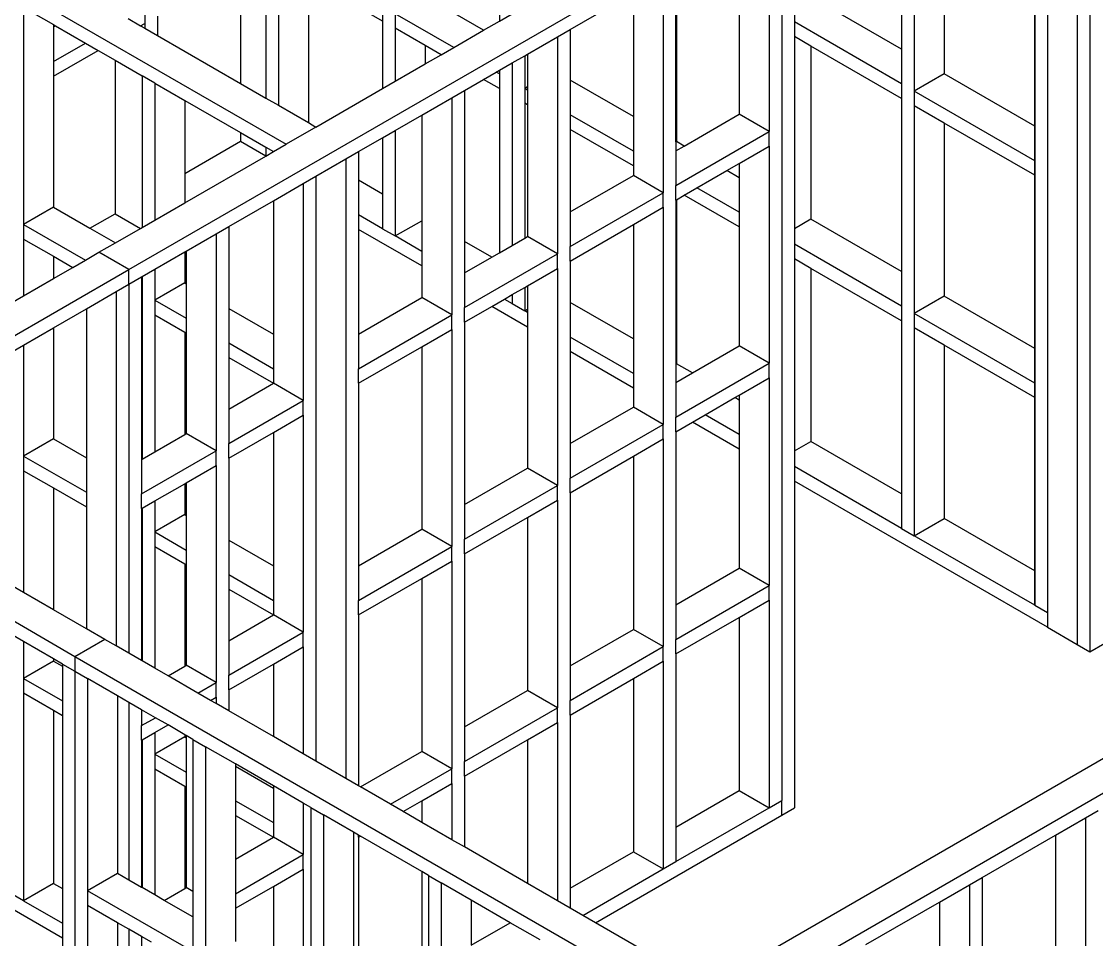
# Model space of a CAD drawing. Header units: millimetres. Extents: x 19458 to 19801, y 4351 to 4752.
# Drawn here: x 19621.398 to 19623.682, y 4522.548 to 4524.498 of the extents above; entities that cross this region are included whole.
import ezdxf

# ---------------------------------------------------------------- set-up
doc = ezdxf.new("R2010")
doc.units = ezdxf.units.MM

# ---------------------------------------------------------------- blocks, each defined once
blk = doc.blocks.new('ISO GENERAL')
at = {"color": 250}
for p, q in [((-0.0978, 2.4913), (-0.0978, 0.5628)), ((-0.0709, 2.4758), (-0.0709, 0.5473)), ((-0.1614, 2.4546), (-0.1614, 0.6305)), ((-0.4713, 2.2252), (-0.4713, 1.8273)), ((-0.4444, 2.2097), (-0.4444, 1.7383)), ((-0.3808, 2.173), (-0.3808, 1.775)), ((-2.1127, 1.3591), (-0.7257, 2.1598)), ((-0.7257, 2.1288), (-0.7257, 0.2313)), ((-2.6423, 2.1237), (-1.779, 1.6252)), ((-0.7526, 2.1133), (-0.7526, 1.6522)), ((-0.1883, 2.0619), (-0.1883, 1.6639)), ((-1.822, 2.0304), (-1.822, 1.7236)), ((-1.7951, 2.0149), (-1.7951, 1.7081)), ((-1.8757, 1.9994), (-1.8757, 1.7546)), ((-0.9505, 1.999), (-0.9505, 1.6305)), ((-0.9494, 1.9988), (-0.9494, 1.6312)), ((-1.7315, 1.9782), (-1.7315, 1.6713)), ((-0.9774, 1.9835), (-0.9774, 1.5224)), ((-1.1753, 1.8693), (-1.041, 1.9468)), ((-1.041, 1.9468), (-1.041, 1.684)), ((-1.3591, 1.8677), (-1.4833, 1.9394)), ((-0.8162, 1.9219), (-0.8162, 1.689)), ((-0.4713, 1.8273), (-0.6638, 1.9384)), ((-2.3366, 1.9161), (-2.3366, 1.4551)), ((-2.3366, 1.9161), (-2.2729, 1.8794)), ((-2.0787, 1.9133), (-2.0787, 1.8822)), ((-2.0518, 1.8977), (-2.0518, 1.8562)), ((-1.5469, 1.9026), (-1.5469, 1.8716)), ((-1.4227, 1.8309), (-1.5469, 1.9026)), ((-0.6988, 1.9182), (-0.6988, 1.8852)), ((-2.2729, 1.8794), (-2.2729, 1.8746)), ((-2.2729, 1.8794), (-2.2688, 1.877)), ((-2.2729, 1.8746), (-2.2688, 1.877)), ((-2.2729, 1.8746), (-2.2729, 1.8011)), ((-2.2688, 1.877), (-2.2051, 1.8403)), ((-2.1146, 1.8925), (-2.0878, 1.877)), ((-2.0878, 1.877), (-2.0787, 1.8822)), ((-2.0878, 1.877), (-2.0787, 1.8718)), ((-2.0787, 1.8822), (-2.0787, 1.8718)), ((-1.5738, 1.8871), (-1.5738, 1.7437)), ((-1.3591, 1.8677), (-1.3256, 1.887)), ((-0.4713, 1.7538), (-0.6988, 1.8852)), ((-0.6988, 1.8852), (-0.6988, 1.8541)), ((-2.0787, 1.8718), (-2.0518, 1.8562)), ((-2.0518, 1.8562), (-1.8757, 1.7546)), ((-1.4833, 1.8349), (-1.5469, 1.8716)), ((-1.5469, 1.8716), (-1.5469, 1.7592)), ((-1.4227, 1.8309), (-1.3591, 1.8677)), ((-1.2658, 1.817), (-1.2021, 1.8537)), ((-1.2021, 1.8537), (-1.1753, 1.8693)), ((-1.2021, 1.8537), (-1.2021, 1.3927)), ((-1.1753, 1.8693), (-1.1753, 1.7615)), ((-0.6638, 1.8339), (-0.6988, 1.8541)), ((-0.6988, 1.8541), (-0.6988, 1.446)), ((-2.2729, 1.8011), (-2.2051, 1.8403)), ((-2.2051, 1.8403), (-2.1783, 1.8247)), ((-1.4833, 1.8349), (-1.4833, 1.7959)), ((-1.4496, 1.8154), (-1.4833, 1.8349)), ((-1.4496, 1.8154), (-1.4227, 1.8309)), ((-0.6638, 1.8339), (-0.6638, 1.4662)), ((-0.4713, 1.7228), (-0.6638, 1.8339)), ((-0.4713, 1.8273), (-0.4713, 1.7538)), ((-2.2729, 1.7701), (-2.1783, 1.8247)), ((-2.1783, 1.8247), (-2.1423, 1.804)), ((-1.4833, 1.7959), (-1.4496, 1.8154)), ((-1.2987, 1.798), (-1.2719, 1.8135)), ((-1.2719, 1.8135), (-1.2658, 1.817)), ((-1.2719, 1.8135), (-1.2719, 1.7438)), ((-1.2658, 1.817), (-1.2658, 1.7474)), ((-2.2729, 1.8011), (-2.2729, 1.7701)), ((-2.1423, 1.804), (-2.1423, 1.4778)), ((-2.1423, 1.804), (-2.0846, 1.7707)), ((-1.5469, 1.7592), (-1.4833, 1.7959)), ((-1.3322, 1.7787), (-1.3256, 1.7825)), ((-1.3256, 1.7825), (-1.2987, 1.798)), ((-1.3256, 1.7825), (-1.3256, 1.7749)), ((-1.2987, 1.798), (-1.2987, 1.4104)), ((-2.2729, 1.7701), (-2.2729, 1.4918)), ((-2.0578, 1.7552), (-2.0846, 1.7707)), ((-2.0846, 1.7707), (-2.0846, 1.4487)), ((-1.5738, 1.7437), (-1.5469, 1.7592)), ((-1.4, 1.7395), (-1.3591, 1.7631)), ((-1.3591, 1.7631), (-1.3322, 1.7787)), ((-1.3256, 1.7438), (-1.3591, 1.7631)), ((-1.3256, 1.7749), (-1.3322, 1.7787)), ((-1.3256, 1.7749), (-1.3256, 1.7438)), ((-1.041, 1.684), (-1.1753, 1.7615)), ((-1.1753, 1.7615), (-1.1753, 1.688)), ((-0.3808, 1.775), (-0.4444, 1.7383)), ((-0.1883, 1.6639), (-0.3808, 1.775)), ((-2.0578, 1.7552), (-2.0578, 1.4643)), ((-2.0578, 1.7552), (-1.9941, 1.7184)), ((-1.8757, 1.7546), (-1.822, 1.7236)), ((-1.7153, 1.662), (-1.5738, 1.7437)), ((-1.4269, 1.724), (-1.4, 1.7395)), ((-1.4, 1.7395), (-1.4, 1.4191)), ((-1.3256, 1.7438), (-1.3256, 1.3949)), ((-1.2658, 1.7474), (-1.2719, 1.7438)), ((-1.2719, 1.7438), (-1.2719, 1.7128)), ((-1.2658, 1.7403), (-1.2719, 1.7438)), ((-1.2658, 1.7474), (-1.2658, 1.7403)), ((-1.2658, 1.7403), (-1.2658, 1.7093)), ((-0.4713, 1.7538), (-0.4713, 1.7228)), ((-0.1883, 1.5904), (-0.4444, 1.7383)), ((-0.4444, 1.7383), (-0.4444, 1.7073)), ((-1.9941, 1.7184), (-1.9941, 1.5634)), ((-1.9941, 1.7184), (-1.8757, 1.6501)), ((-1.822, 1.7236), (-1.7951, 1.7081)), ((-1.4905, 1.6872), (-1.4269, 1.724)), ((-1.4269, 1.724), (-1.4269, 1.2629)), ((-0.4713, 1.7228), (-0.4713, 1.3551)), ((-1.7951, 1.7081), (-1.7315, 1.6713)), ((-1.2658, 1.7093), (-1.2719, 1.7128)), ((-1.2719, 1.7128), (-1.2719, 1.4259)), ((-1.2658, 1.7093), (-1.2658, 1.4294)), ((-0.3808, 1.6705), (-0.4444, 1.7073)), ((-0.4444, 1.7073), (-0.4444, 1.2661)), ((-1.7315, 1.6713), (-1.7153, 1.662)), ((-1.5469, 1.6547), (-1.4905, 1.6872)), ((-1.4905, 1.6872), (-1.4905, 1.463)), ((-1.041, 1.6105), (-1.1753, 1.688)), ((-1.1753, 1.688), (-1.1753, 1.657)), ((-1.041, 1.684), (-1.041, 1.6105)), ((-0.9329, 1.6216), (-0.8162, 1.689)), ((-0.7526, 1.6522), (-0.8162, 1.689)), ((-0.3808, 1.6705), (-0.3808, 1.3028)), ((-0.1883, 1.5594), (-0.3808, 1.6705)), ((-1.8757, 1.6501), (-1.8757, 1.6317)), ((-1.8757, 1.6501), (-1.822, 1.6191)), ((-1.7153, 1.662), (-1.779, 1.6252)), ((-1.5738, 1.6392), (-1.5469, 1.6547)), ((-1.5469, 1.6547), (-1.5469, 1.4305)), ((-1.041, 1.5795), (-1.1753, 1.657)), ((-1.1753, 1.657), (-1.1753, 1.4817)), ((-0.9505, 1.538), (-0.7526, 1.6522)), ((-0.7526, 1.6212), (-0.7526, 1.6522)), ((-0.1883, 1.6639), (-0.1883, 1.5904)), ((-1.9941, 1.5634), (-1.8757, 1.6317)), ((-1.8757, 1.6317), (-1.822, 1.6007)), ((-1.8058, 1.6097), (-1.779, 1.6252)), ((-1.6248, 1.6097), (-1.5738, 1.6392)), ((-1.5738, 1.6392), (-1.5738, 1.5195)), ((-0.9494, 1.6312), (-0.9505, 1.6305)), ((-0.9505, 1.6305), (-0.9505, 1.6114)), ((-0.9505, 1.6114), (-0.9329, 1.6216)), ((-0.9329, 1.6216), (-0.9494, 1.6312)), ((-1.9941, 1.501), (-1.822, 1.6004)), ((-1.822, 1.6191), (-1.822, 1.6007)), ((-1.822, 1.6191), (-1.8058, 1.6097)), ((-1.822, 1.6004), (-1.8058, 1.6097)), ((-1.822, 1.6007), (-1.822, 1.6004)), ((-1.6517, 1.5942), (-1.6248, 1.6097)), ((-1.6248, 1.6097), (-1.6248, 1.5489)), ((-1.041, 1.6105), (-1.041, 1.5795)), ((-0.9505, 1.6114), (-0.9505, 1.538)), ((-0.8162, 1.5845), (-0.7526, 1.6212)), ((-0.7526, 1.6212), (-0.7526, 1.1601)), ((-1.7153, 1.5575), (-1.6517, 1.5942)), ((-1.6517, 1.5942), (-1.6517, 0.278)), ((-1.041, 1.5795), (-1.041, 1.5592)), ((-0.8424, 1.5693), (-0.8162, 1.5845)), ((-0.8162, 1.5845), (-0.8162, 1.5542)), ((-0.1883, 1.5904), (-0.1883, 1.5594)), ((-1.9941, 1.5634), (-1.9941, 1.501)), ((-1.7422, 1.5419), (-1.7153, 1.5575)), ((-1.7153, 1.5575), (-1.7153, 0.3148)), ((-1.1753, 1.4817), (-1.041, 1.5592)), ((-0.9774, 1.5224), (-1.041, 1.5592)), ((-0.906, 1.5326), (-0.8424, 1.5693)), ((-0.8162, 1.5542), (-0.8424, 1.5693)), ((-0.8162, 1.5542), (-0.8162, 1.4808)), ((-0.1883, 1.5594), (-0.1883, 1.1917)), ((-1.8058, 1.5052), (-1.7422, 1.5419)), ((-1.7422, 1.5419), (-1.7422, 1.0809)), ((-1.5738, 1.5195), (-1.6248, 1.5489)), ((-1.6248, 1.5489), (-1.6248, 1.4754)), ((-0.9505, 1.5069), (-0.9505, 1.538)), ((-0.9329, 1.5171), (-0.906, 1.5326)), ((-0.8162, 1.4808), (-0.906, 1.5326)), ((-1.5738, 1.5195), (-1.5738, 1.446)), ((-1.1753, 1.4082), (-0.9774, 1.5224)), ((-0.9774, 1.4914), (-0.9774, 1.5224)), ((-0.9505, 1.5069), (-0.9494, 1.5075)), ((-0.9494, 1.5075), (-0.9329, 1.5171)), ((-0.9494, 1.5075), (-0.9494, 1.159)), ((-0.8162, 1.4497), (-0.9329, 1.5171)), ((-2.2729, 1.4918), (-2.3366, 1.4551)), ((-2.2729, 1.4918), (-2.1955, 1.4471)), ((-2.0578, 1.4643), (-1.9941, 1.501)), ((-1.9006, 1.4505), (-1.8058, 1.5052)), ((-1.8058, 1.5052), (-1.8058, 1.2221)), ((-1.041, 1.4547), (-0.9774, 1.4914)), ((-0.9774, 1.4914), (-0.9774, 1.0303)), ((-0.9505, 1.5069), (-0.9505, 1.1584)), ((-2.1955, 1.4471), (-2.1423, 1.4778)), ((-2.1423, 1.4778), (-2.0883, 1.4466)), ((-2.0846, 1.4487), (-2.0578, 1.4643)), ((-1.5738, 1.446), (-1.6248, 1.4754)), ((-1.6248, 1.4754), (-1.6248, 1.4444)), ((-1.5469, 1.4305), (-1.4905, 1.463)), ((-1.4905, 1.463), (-1.4905, 1.3979)), ((-1.1753, 1.4817), (-1.1753, 1.4082)), ((-0.8162, 1.4808), (-0.8162, 1.4497)), ((-0.6638, 1.4662), (-0.6988, 1.446)), ((-0.4713, 1.3551), (-0.6638, 1.4662)), ((-2.3366, 1.4551), (-2.3366, 1.424)), ((-2.3366, 1.4551), (-2.2051, 1.3792)), ((-2.1955, 1.4471), (-2.1415, 1.4159)), ((-2.1415, 1.4159), (-2.0883, 1.4466)), ((-2.0883, 1.4466), (-2.0846, 1.4487)), ((-1.9274, 1.435), (-1.9006, 1.4505)), ((-1.9006, 1.4505), (-1.9006, 1.2768)), ((-1.4905, 1.3669), (-1.6248, 1.4444)), ((-1.6248, 1.4444), (-1.6248, 1.2221)), ((-1.5738, 1.446), (-1.5469, 1.4305)), ((-1.1753, 1.3772), (-1.041, 1.4547)), ((-1.041, 1.4547), (-1.041, 1.2118)), ((-0.8162, 1.4497), (-0.8162, 1.1969)), ((-0.6988, 1.446), (-0.6988, 1.413)), ((-2.3366, 1.424), (-2.2729, 1.3873)), ((-2.3366, 1.424), (-2.3366, 1.3033)), ((-1.9911, 1.3982), (-1.9274, 1.435)), ((-1.9274, 1.435), (-1.9274, 0.9739)), ((-1.4905, 1.3979), (-1.5469, 1.4305)), ((-1.3418, 1.3855), (-1.4, 1.4191)), ((-1.4, 1.4191), (-1.4, 1.3519)), ((-1.2987, 1.4104), (-1.2719, 1.4259)), ((-1.2719, 1.4259), (-1.2658, 1.4294)), ((-1.2021, 1.3927), (-1.2658, 1.4294)), ((-2.2051, 1.3792), (-2.1763, 1.3958)), ((-2.1763, 1.3958), (-2.1415, 1.4159)), ((-2.1127, 1.3591), (-2.1763, 1.3958)), ((-2.0578, 1.3597), (-1.9941, 1.3965)), ((-1.9941, 1.3965), (-1.9911, 1.3982)), ((-1.9941, 1.3965), (-1.9941, 1.3308)), ((-1.9911, 1.3982), (-1.9911, 1.3291)), ((-1.4905, 1.3979), (-1.4905, 1.3669)), ((-1.3418, 1.3855), (-1.3256, 1.3949)), ((-1.3256, 1.3949), (-1.2987, 1.4104)), ((-1.1753, 1.3772), (-1.1753, 1.4082)), ((-0.4713, 1.2816), (-0.6988, 1.413)), ((-0.6988, 1.413), (-0.6988, 1.382)), ((-2.2729, 1.3873), (-2.2729, 1.34)), ((-2.2729, 1.3873), (-2.232, 1.3637)), ((-2.232, 1.3637), (-2.2051, 1.3792)), ((-1.4, 1.2784), (-1.2021, 1.3927)), ((-1.4, 1.3519), (-1.3418, 1.3855)), ((-1.2021, 1.3616), (-1.2021, 1.3927)), ((-1.1753, 1.3772), (-1.1753, 1.2894)), ((-0.6638, 1.3617), (-0.6988, 1.382)), ((-0.6988, 1.382), (-0.6988, 0.9738)), ((-2.8184, 0.9516), (-2.1127, 1.3591)), ((-2.2729, 1.34), (-2.232, 1.3637)), ((-2.1127, 1.328), (-2.1127, 1.3591)), ((-2.0846, 1.3442), (-2.0578, 1.3597)), ((-2.0578, 1.3597), (-2.0578, 1.2941)), ((-1.4905, 1.3669), (-1.4905, 1.2996)), ((-1.4, 1.3519), (-1.4, 1.2784)), ((-1.2658, 1.3249), (-1.2021, 1.3616)), ((-1.2021, 1.3616), (-1.2021, 0.9006)), ((-0.6638, 1.3617), (-0.6638, 0.994)), ((-0.4713, 1.2506), (-0.6638, 1.3617)), ((-0.4713, 1.3551), (-0.4713, 1.2816)), ((-2.3366, 1.3033), (-2.2729, 1.34)), ((-2.1396, 1.3125), (-2.1127, 1.328)), ((-2.1127, 1.328), (-2.0858, 1.3435)), ((-2.1127, 1.328), (-2.1127, 0.5442)), ((-2.0858, 1.3435), (-2.0846, 1.3442)), ((-2.0858, 1.3435), (-2.0858, 1.3103)), ((-2.0846, 1.3442), (-2.0846, 1.3096)), ((-1.9941, 1.3308), (-2.0578, 1.2941)), ((-1.9941, 1.3308), (-1.9911, 1.3291)), ((-1.9911, 1.3291), (-1.9911, 1.2556)), ((-1.2719, 1.3214), (-1.2658, 1.3249)), ((-1.2658, 1.3249), (-1.2658, 1.2752)), ((-2.3635, 1.2878), (-2.3366, 1.3033)), ((-2.2032, 1.2758), (-2.1396, 1.3125)), ((-2.1396, 1.3125), (-2.1396, 0.5597)), ((-2.0858, 1.3103), (-2.0846, 1.3096)), ((-2.0858, 1.3103), (-2.0858, 1.2793)), ((-2.0846, 1.3096), (-2.0846, 1.2786)), ((-1.3149, 1.2965), (-1.2987, 1.3059)), ((-1.2987, 1.3059), (-1.2719, 1.3214)), ((-1.2987, 1.3059), (-1.2987, 1.2872)), ((-1.2719, 1.3214), (-1.2719, 1.2717)), ((-0.3808, 1.3028), (-0.4444, 1.2661)), ((-0.1883, 1.1917), (-0.3808, 1.3028)), ((-2.0858, 1.2793), (-2.0846, 1.2786)), ((-2.0858, 1.2793), (-2.0858, 0.956)), ((-2.0578, 1.2941), (-2.0578, 1.2631)), ((-2.0578, 1.2941), (-1.9911, 1.2556)), ((-1.6248, 1.2221), (-1.4905, 1.2996)), ((-1.4269, 1.2629), (-1.4905, 1.2996)), ((-1.4, 1.2474), (-1.3418, 1.281)), ((-1.3418, 1.281), (-1.3149, 1.2965)), ((-1.2658, 1.2371), (-1.3418, 1.281)), ((-1.3149, 1.2965), (-1.2987, 1.2872)), ((-1.2987, 1.2872), (-1.2719, 1.2717)), ((-1.041, 1.2118), (-1.1753, 1.2894)), ((-1.1753, 1.2894), (-1.1753, 1.2159)), ((-0.4713, 1.2816), (-0.4713, 1.2506)), ((-2.2729, 1.2355), (-2.2032, 1.2758)), ((-2.2032, 1.2758), (-2.2032, 0.9595)), ((-2.0846, 1.2786), (-2.0846, 0.9566)), ((-2.0578, 1.2631), (-2.0578, 0.9722)), ((-2.0578, 1.2631), (-1.9941, 1.2263)), ((-1.9006, 1.2768), (-1.8058, 1.2221)), ((-1.9006, 1.2768), (-1.9006, 1.2033)), ((-1.6248, 1.1486), (-1.4269, 1.2629)), ((-1.4269, 1.2319), (-1.4269, 1.2629)), ((-1.4, 1.2474), (-1.4, 1.2784)), ((-1.2719, 1.2717), (-1.2658, 1.2752)), ((-1.2658, 1.2681), (-1.2719, 1.2717)), ((-1.2658, 1.2752), (-1.2658, 1.2681)), ((-1.2658, 1.2681), (-1.2658, 1.2371)), ((-0.1883, 1.1182), (-0.4444, 1.2661)), ((-0.4444, 1.2661), (-0.4444, 1.2351)), ((-2.3366, 1.1988), (-2.2729, 1.2355)), ((-2.2729, 1.2355), (-2.2729, 0.9997)), ((-1.9911, 1.2556), (-1.9911, 1.2246)), ((-1.4, 1.2474), (-1.4, 0.8598)), ((-1.2658, 1.2371), (-1.2658, 0.9373)), ((-0.4713, 1.2506), (-0.4713, 0.8829)), ((-0.3808, 1.1983), (-0.4444, 1.2351)), ((-0.4444, 1.2351), (-0.4444, 0.7939)), ((-1.9941, 1.2263), (-1.9941, 1.0089)), ((-1.9941, 1.2263), (-1.9911, 1.2246)), ((-1.9911, 1.2246), (-1.9911, 1.0107)), ((-1.8058, 1.2221), (-1.8058, 1.1486)), ((-1.6248, 1.2221), (-1.6248, 1.1486)), ((-1.4905, 1.1951), (-1.4269, 1.2319)), ((-1.4269, 1.2319), (-1.4269, 0.7708)), ((-1.041, 1.1384), (-1.1753, 1.2159)), ((-1.1753, 1.2159), (-1.1753, 1.1848)), ((-1.041, 1.2118), (-1.041, 1.1384)), ((-2.3635, 1.1833), (-2.3366, 1.1988)), ((-2.3366, 1.1988), (-2.3366, 0.963)), ((-1.9006, 1.2033), (-1.8058, 1.1486)), ((-1.9006, 1.2033), (-1.9006, 1.1723)), ((-1.6248, 1.1176), (-1.4905, 1.1951)), ((-1.4905, 1.1951), (-1.4905, 0.8075)), ((-0.9156, 1.1395), (-0.8162, 1.1969)), ((-0.7526, 1.1601), (-0.8162, 1.1969)), ((-0.3808, 1.1983), (-0.3808, 0.8307)), ((-0.1883, 1.0872), (-0.3808, 1.1983)), ((-0.1883, 1.1917), (-0.1883, 1.1182)), ((-1.9006, 1.1723), (-1.8058, 1.1176)), ((-1.9006, 1.1723), (-1.9006, 1.0629)), ((-1.041, 1.1073), (-1.1753, 1.1848)), ((-1.1753, 1.1848), (-1.1753, 0.9896)), ((-1.8058, 1.1486), (-1.8058, 1.1176)), ((-1.6248, 1.1176), (-1.6248, 1.1486)), ((-0.9505, 1.0459), (-0.7526, 1.1601)), ((-0.9505, 1.1584), (-0.9494, 1.159)), ((-0.9505, 1.1584), (-0.9505, 1.1193)), ((-0.9156, 1.1395), (-0.9494, 1.159)), ((-0.7526, 1.1291), (-0.7526, 1.1601)), ((-1.041, 1.1384), (-1.041, 1.1073)), ((-0.9505, 1.1193), (-0.9156, 1.1395)), ((-0.9505, 1.1193), (-0.9505, 1.0459)), ((-0.8162, 1.0923), (-0.7526, 1.1291)), ((-0.7526, 1.1291), (-0.7526, 0.6879)), ((-1.9006, 1.0629), (-1.8058, 1.1176)), ((-1.7422, 1.0809), (-1.8058, 1.1176)), ((-1.6248, 1.1176), (-1.6248, 0.73)), ((-1.041, 1.1073), (-1.041, 1.0671)), ((-0.1883, 1.1182), (-0.1883, 1.0872)), ((-1.9006, 0.9894), (-1.7422, 1.0809)), ((-1.7422, 1.0498), (-1.7422, 1.0809)), ((-0.8888, 1.0505), (-0.8251, 1.0872)), ((-0.8251, 1.0872), (-0.8162, 1.0923)), ((-0.8162, 1.0821), (-0.8251, 1.0872)), ((-0.8162, 1.0923), (-0.8162, 1.0821)), ((-0.8162, 1.0821), (-0.8162, 1.0086)), ((-0.1883, 1.0872), (-0.1883, 0.7195)), ((-1.9006, 1.0629), (-1.9006, 0.9894)), ((-1.1753, 0.9896), (-1.041, 1.0671)), ((-0.9774, 1.0303), (-1.041, 1.0671)), ((-1.8058, 1.0131), (-1.7422, 1.0498)), ((-1.7422, 1.0498), (-1.7422, 0.5888)), ((-1.1753, 0.9161), (-0.9774, 1.0303)), ((-0.9774, 0.9993), (-0.9774, 1.0303)), ((-0.9505, 1.0148), (-0.9505, 1.0459)), ((-0.9505, 1.0148), (-0.9156, 1.0349)), ((-0.9156, 1.0349), (-0.8888, 1.0505)), ((-0.8162, 0.9775), (-0.9156, 1.0349)), ((-0.8162, 1.0086), (-0.8888, 1.0505)), ((-2.0578, 0.9722), (-1.9941, 1.0089)), ((-1.9941, 1.0089), (-1.9911, 1.0107)), ((-1.9274, 0.9739), (-1.9911, 1.0107)), ((-1.9006, 0.9584), (-1.8058, 1.0131)), ((-1.8058, 1.0131), (-1.8058, 0.73)), ((-0.9505, 1.0148), (-0.9505, 0.6472)), ((-0.8162, 1.0086), (-0.8162, 0.9775)), ((-2.2729, 0.9997), (-2.3366, 0.963)), ((-2.2729, 0.9997), (-2.2032, 0.9595)), ((-1.9006, 0.9584), (-1.9006, 0.9894)), ((-1.1753, 0.9896), (-1.1753, 0.9161)), ((-1.041, 0.9626), (-0.9774, 0.9993)), ((-0.9774, 0.9993), (-0.9774, 0.5582)), ((-0.6988, 0.9738), (-0.6638, 0.994)), ((-0.4713, 0.8829), (-0.6638, 0.994)), ((-2.3366, 0.963), (-2.3366, 0.9319)), ((-2.3366, 0.963), (-2.2032, 0.886)), ((-2.2032, 0.9595), (-2.2032, 0.886)), ((-2.0858, 0.8825), (-1.9274, 0.9739)), ((-2.0846, 0.9566), (-2.0578, 0.9722)), ((-1.9274, 0.9429), (-1.9274, 0.9739)), ((-1.1753, 0.8851), (-1.041, 0.9626)), ((-1.041, 0.9626), (-1.041, 0.5949)), ((-0.8162, 0.9775), (-0.8162, 0.7247)), ((-0.6988, 0.9738), (-0.6988, 0.9408)), ((-2.0858, 0.956), (-2.0846, 0.9566)), ((-2.0858, 0.956), (-2.0858, 0.8825)), ((-1.9911, 0.9061), (-1.9274, 0.9429)), ((-1.9274, 0.9429), (-1.9274, 0.4818)), ((-1.9006, 0.9584), (-1.9006, 0.7847)), ((-1.4, 0.8598), (-1.2658, 0.9373)), ((-1.2021, 0.9006), (-1.2658, 0.9373)), ((-0.8208, -0.2017), (1.1672, 0.9461)), ((-0.4713, 0.8094), (-0.6988, 0.9408)), ((-0.6988, 0.9408), (-0.6988, 0.9098)), ((-2.2273, 0.5368), (-2.882, 0.9149)), ((-2.3366, 0.9319), (-2.3366, 0.6735)), ((-2.3366, 0.9319), (-2.2729, 0.8952)), ((-1.1753, 0.8851), (-1.1753, 0.9161)), ((-2.2729, 0.8952), (-2.2729, 0.6367)), ((-2.2729, 0.8952), (-2.2032, 0.8549)), ((-2.0578, 0.8676), (-1.9941, 0.9044)), ((-1.9941, 0.9044), (-1.9911, 0.9061)), ((-1.9941, 0.9044), (-1.9941, 0.8387)), ((-1.9911, 0.9061), (-1.9911, 0.837)), ((-1.4, 0.7863), (-1.2021, 0.9006)), ((-1.2021, 0.8695), (-1.2021, 0.9006)), ((-0.1614, 0.5995), (-0.6988, 0.9098)), ((-0.6988, 0.9098), (-0.6988, 0.2158)), ((-2.2032, 0.886), (-2.2032, 0.8549)), ((-2.0858, 0.8514), (-2.0858, 0.8825)), ((-1.2658, 0.8328), (-1.2021, 0.8695)), ((-1.2021, 0.8695), (-1.2021, 0.4284)), ((-1.1753, 0.8851), (-1.1753, 0.5174)), ((-0.4713, 0.8829), (-0.4713, 0.8094)), ((-2.2032, 0.8549), (-2.2032, 0.5964)), ((-2.0858, 0.8514), (-2.0846, 0.8521)), ((-2.0858, 0.8514), (-2.0858, 0.8182)), ((-2.0846, 0.8521), (-2.0578, 0.8676)), ((-2.0846, 0.8521), (-2.0846, 0.8175)), ((-2.0578, 0.8676), (-2.0578, 0.802)), ((-1.4, 0.8598), (-1.4, 0.7863)), ((-1.9941, 0.8387), (-2.0578, 0.802)), ((-1.9941, 0.8387), (-1.9911, 0.837)), ((-1.9911, 0.837), (-1.9911, 0.7635)), ((-1.4, 0.7553), (-1.2658, 0.8328)), ((-1.2658, 0.8328), (-1.2658, 0.4651)), ((-0.4444, 0.7939), (-0.3808, 0.8307)), ((-0.1883, 0.7195), (-0.3808, 0.8307)), ((-2.0858, 0.8182), (-2.0846, 0.8175)), ((-2.0858, 0.8182), (-2.0858, 0.7872)), ((-2.0846, 0.8175), (-2.0846, 0.7865)), ((-2.0578, 0.802), (-2.0578, 0.771)), ((-2.0578, 0.802), (-1.9911, 0.7635)), ((-1.6248, 0.73), (-1.4905, 0.8075)), ((-1.4269, 0.7708), (-1.4905, 0.8075)), ((-0.4713, 0.8094), (-0.4444, 0.7939)), ((-2.0858, 0.7872), (-2.0846, 0.7865)), ((-2.0858, 0.7872), (-2.0858, 0.5287)), ((-2.0846, 0.7865), (-2.0846, 0.528)), ((-1.9006, 0.7847), (-1.8058, 0.73)), ((-1.9006, 0.7847), (-1.9006, 0.7112)), ((-1.4, 0.7553), (-1.4, 0.7863)), ((-0.1883, 0.6461), (-0.4444, 0.7939)), ((-2.0578, 0.771), (-1.9941, 0.7342)), ((-2.0578, 0.771), (-2.0578, 0.5125)), ((-1.9911, 0.7635), (-1.9911, 0.7325)), ((-1.6248, 0.6565), (-1.4269, 0.7708)), ((-1.4269, 0.7398), (-1.4269, 0.7708)), ((-1.4, 0.7553), (-1.4, 0.3876)), ((-1.9941, 0.7342), (-1.9941, 0.5168)), ((-1.9941, 0.7342), (-1.9911, 0.7325)), ((-1.9911, 0.7325), (-1.9911, 0.5186)), ((-1.4905, 0.703), (-1.4269, 0.7398)), ((-1.4269, 0.7398), (-1.4269, 0.2986)), ((-1.9006, 0.7112), (-1.8058, 0.6565)), ((-1.9006, 0.7112), (-1.9006, 0.6802)), ((-1.8058, 0.73), (-1.8058, 0.6565)), ((-1.6248, 0.73), (-1.6248, 0.6565)), ((-0.9505, 0.6472), (-0.8162, 0.7247)), ((-0.7526, 0.6879), (-0.8162, 0.7247)), ((-0.1883, 0.7195), (-0.1883, 0.6461)), ((-2.3366, 0.6735), (-2.3635, 0.689)), ((-1.6248, 0.6255), (-1.4905, 0.703)), ((-1.4905, 0.703), (-1.4905, 0.3354)), ((-0.9505, 0.5737), (-0.7526, 0.6879)), ((-0.7526, 0.6569), (-0.7526, 0.6879)), ((-2.2729, 0.6367), (-2.3366, 0.6735)), ((-1.9006, 0.6802), (-1.8058, 0.6255)), ((-1.9006, 0.6802), (-1.9006, 0.5708)), ((-1.8058, 0.6565), (-1.8058, 0.6255)), ((-1.6248, 0.6255), (-1.6248, 0.6565)), ((-0.9505, 0.6472), (-0.9505, 0.5737)), ((-0.8844, -0.1649), (0.5301, 0.6518)), ((-0.8162, 0.6202), (-0.7526, 0.6569)), ((-0.7526, 0.6569), (-0.7526, 0.2158)), ((-0.1883, 0.6461), (-0.1614, 0.6305)), ((-2.2032, 0.5964), (-2.2729, 0.6367)), ((-1.9006, 0.5708), (-1.8058, 0.6255)), ((-1.7422, 0.5888), (-1.8058, 0.6255)), ((-1.6248, 0.6255), (-1.6248, 0.2625)), ((-0.9505, 0.5426), (-0.8162, 0.6202)), ((-0.8162, 0.6202), (-0.8162, 0.2525)), ((-0.1614, 0.6305), (-0.1614, 0.5995)), ((-2.1636, 0.5736), (-2.2032, 0.5964)), ((-1.1753, 0.5174), (-1.041, 0.5949)), ((-0.9774, 0.5582), (-1.041, 0.5949)), ((-0.1614, 0.5995), (-0.0978, 0.5628)), ((-2.3366, 0.5689), (-2.3635, 0.5845)), ((-2.1636, 0.5736), (-2.2273, 0.5368)), ((-2.1396, 0.5597), (-2.1636, 0.5736)), ((-1.9006, 0.4973), (-1.7422, 0.5888)), ((-1.7422, 0.5577), (-1.7422, 0.5888)), ((-0.9505, 0.5426), (-0.9505, 0.5737)), ((-0.0709, 0.5473), (-0.0073, 0.584)), ((-2.3366, 0.5689), (-2.3366, 0.4908)), ((-2.2729, 0.5322), (-2.3366, 0.5689)), ((-2.1127, 0.5442), (-2.1396, 0.5597)), ((-1.9006, 0.5708), (-1.9006, 0.4973)), ((-1.8058, 0.521), (-1.7422, 0.5577)), ((-1.7422, 0.5577), (-1.7422, 0.3303)), ((-1.1753, 0.4439), (-0.9774, 0.5582)), ((-0.9774, 0.5271), (-0.9774, 0.5582)), ((-0.0978, 0.5628), (-0.0709, 0.5473)), ((-2.2729, 0.5275), (-2.3366, 0.4908)), ((-2.2729, 0.5322), (-2.2729, 0.5275)), ((-2.2541, 0.5213), (-2.2729, 0.5322)), ((-2.2729, 0.5275), (-2.2541, 0.5167)), ((-2.2273, 0.5368), (-2.2273, 0.5058)), ((-0.188, -0.6405), (-2.2273, 0.5368)), ((-2.0858, 0.5287), (-2.1127, 0.5442)), ((-2.0846, 0.528), (-2.0858, 0.5287)), ((-2.0578, 0.5125), (-2.0846, 0.528)), ((-1.041, 0.4904), (-0.9774, 0.5271)), ((-0.9774, 0.5271), (-0.9774, 0.086)), ((-0.9505, 0.5426), (-0.9505, 0.175)), ((-2.2541, 0.5213), (-2.2273, 0.5058)), ((-2.2541, 0.5213), (-2.2541, 0.5167)), ((-2.2541, 0.5167), (-2.2541, 0.4432)), ((-2.2273, 0.5058), (-2.2004, 0.4903)), ((-2.2273, 0.5058), (-2.2273, -1.3917)), ((-2.0297, 0.4963), (-2.0578, 0.5125)), ((-2.0297, 0.4963), (-1.9941, 0.5168)), ((-1.9941, 0.5168), (-1.9911, 0.5186)), ((-1.9274, 0.4818), (-1.9911, 0.5186)), ((-1.9006, 0.4663), (-1.8058, 0.521)), ((-1.8058, 0.521), (-1.8058, 0.367)), ((-1.1753, 0.5174), (-1.1753, 0.4439)), ((-2.3366, 0.4908), (-2.3366, 0.4598)), ((-2.3366, 0.4908), (-2.2541, 0.4432)), ((-2.1367, 0.4536), (-2.2004, 0.4903)), ((-2.2004, 0.4903), (-2.2004, 0.0396)), ((-1.966, 0.4595), (-2.0297, 0.4963)), ((-1.966, 0.4595), (-1.9274, 0.4818)), ((-1.9274, 0.4508), (-1.9274, 0.4818)), ((-1.9006, 0.4663), (-1.9006, 0.4973)), ((-1.1753, 0.4129), (-1.041, 0.4904)), ((-1.041, 0.4904), (-1.041, 0.1227)), ((-2.3366, 0.4598), (-2.2729, 0.423)), ((-2.3366, 0.4598), (-2.3366, 0.0186)), ((-1.9392, 0.444), (-1.966, 0.4595)), ((-1.9006, 0.4663), (-1.9006, 0.4217)), ((-1.4, 0.3876), (-1.2658, 0.4651)), ((-1.2021, 0.4284), (-1.2658, 0.4651)), ((-2.2541, 0.4432), (-2.2541, 0.4122)), ((-2.1367, 0.4536), (-2.1367, 0.0763)), ((-2.1127, 0.4397), (-2.1367, 0.4536)), ((-2.1127, 0.4397), (-2.1127, 0.0625)), ((-2.0858, 0.4242), (-2.1127, 0.4397)), ((-1.9392, 0.444), (-1.9274, 0.4508)), ((-1.9274, 0.4372), (-1.9392, 0.444)), ((-1.9274, 0.4508), (-1.9274, 0.4372)), ((-1.9006, 0.4217), (-1.9274, 0.4372)), ((-1.1753, 0.4129), (-1.1753, 0.4439)), ((-2.2729, 0.423), (-2.2729, 0.0554)), ((-2.2729, 0.423), (-2.2541, 0.4122)), ((-2.2541, 0.4122), (-2.2541, 0.0445)), ((-2.0858, 0.4242), (-2.0858, 0.3904)), ((-2.0566, 0.4073), (-2.0858, 0.4242)), ((-1.8058, 0.367), (-1.9006, 0.4217)), ((-1.4, 0.3141), (-1.2021, 0.4284)), ((-1.2021, 0.3974), (-1.2021, 0.4284)), ((-1.1753, 0.4129), (-1.1753, 0.0452)), ((-2.0858, 0.3904), (-2.0566, 0.4073)), ((-2.0858, 0.3593), (-2.0858, 0.3904)), ((-2.0578, 0.3755), (-2.0297, 0.3918)), ((-2.0297, 0.3918), (-2.0566, 0.4073)), ((-1.9941, 0.3712), (-2.0297, 0.3918)), ((-1.2658, 0.3606), (-1.2021, 0.3974)), ((-1.2021, 0.3974), (-1.2021, 0.0185)), ((-2.0846, 0.36), (-2.0578, 0.3755)), ((-2.0578, 0.3755), (-2.0578, 0.3298)), ((-1.9941, 0.3666), (-2.0578, 0.3298)), ((-1.9941, 0.3712), (-1.9941, 0.3666)), ((-1.9911, 0.3695), (-1.9941, 0.3712)), ((-1.9941, 0.3666), (-1.9911, 0.3648)), ((-1.9911, 0.3695), (-1.9911, 0.3648)), ((-1.9768, 0.3612), (-1.9911, 0.3695)), ((-1.7422, 0.3303), (-1.8058, 0.367)), ((-1.4, 0.3876), (-1.4, 0.3141)), ((-2.0858, 0.3593), (-2.0846, 0.36)), ((-2.0858, 0.3593), (-2.0858, 0.346)), ((-2.0858, 0.346), (-2.0846, 0.3453)), ((-2.0858, 0.346), (-2.0858, 0.315)), ((-2.0846, 0.36), (-2.0846, 0.3453)), ((-2.0846, 0.3453), (-2.0846, 0.3143)), ((-1.9911, 0.3648), (-1.9911, 0.2913)), ((-1.9768, 0.3612), (-1.9499, 0.3457)), ((-1.9768, 0.3612), (-1.9768, 0.0381)), ((-1.9499, 0.3457), (-1.9499, -0.105)), ((-1.8863, 0.309), (-1.9499, 0.3457)), ((-1.4, 0.2831), (-1.2658, 0.3606)), ((-1.2658, 0.3606), (-1.2658, 0.0552)), ((-2.0578, 0.3298), (-2.0578, 0.2988)), ((-2.0578, 0.3298), (-1.9911, 0.2913)), ((-1.7153, 0.3148), (-1.7422, 0.3303)), ((-1.6208, 0.2602), (-1.4905, 0.3354)), ((-1.4269, 0.2986), (-1.4905, 0.3354)), ((-2.0858, 0.315), (-2.0846, 0.3143)), ((-2.0858, 0.315), (-2.0858, 0.0469)), ((-2.0846, 0.3143), (-2.0846, 0.0463)), ((-2.0578, 0.2988), (-1.9941, 0.262)), ((-2.0578, 0.2988), (-2.0578, 0.0307)), ((-1.8863, 0.309), (-1.8863, 0.3043)), ((-1.8058, 0.2625), (-1.8863, 0.309)), ((-1.8863, 0.3043), (-1.8058, 0.2578)), ((-1.8863, 0.3043), (-1.8863, 0.2308)), ((-1.6517, 0.278), (-1.7153, 0.3148)), ((-1.5571, 0.2234), (-1.4269, 0.2986)), ((-1.4269, 0.2676), (-1.4269, 0.2986)), ((-1.4, 0.2831), (-1.4, 0.3141)), ((-1.9911, 0.2913), (-1.9911, 0.2603)), ((-1.6248, 0.2625), (-1.6517, 0.278)), ((-1.4, 0.2831), (-1.4, 0.1327)), ((-1.9941, 0.262), (-1.9941, 0.0446)), ((-1.9941, 0.262), (-1.9911, 0.2603)), ((-1.9911, 0.2603), (-1.9911, 0.0464)), ((-1.8058, 0.2625), (-1.8058, 0.2578)), ((-1.7422, 0.2258), (-1.8058, 0.2625)), ((-1.8058, 0.2578), (-1.8058, 0.1844)), ((-1.6208, 0.2602), (-1.6248, 0.2625)), ((-1.5571, 0.2234), (-1.6208, 0.2602)), ((-1.4905, 0.2308), (-1.4269, 0.2676)), ((-1.4269, 0.2676), (-1.4269, 0.1482)), ((-0.9505, 0.175), (-0.8162, 0.2525)), ((-0.8162, 0.2525), (-0.7526, 0.2158)), ((-1.8863, 0.2308), (-1.8058, 0.1844)), ((-1.8863, 0.2308), (-1.8863, 0.1998)), ((-1.5303, 0.2079), (-1.4905, 0.2308)), ((-1.4905, 0.2308), (-1.4905, 0.185)), ((-0.7526, 0.2158), (-0.7257, 0.2313)), ((-0.7257, 0.2002), (-0.7257, 0.2313)), ((-1.7422, 0.2258), (-1.7422, 0.1166)), ((-1.7263, 0.2166), (-1.7422, 0.2258)), ((-1.7263, 0.2166), (-1.6995, 0.2011)), ((-1.7263, 0.2166), (-1.7263, -0.1606)), ((-1.5303, 0.2079), (-1.5571, 0.2234)), ((-1.4905, 0.185), (-1.5303, 0.2079)), ((-0.9505, 0.1015), (-0.7526, 0.2158)), ((-0.7257, 0.2002), (-0.6988, 0.2158)), ((-0.0802, 0.1949), (-0.0533, 0.2104)), ((-1.8863, 0.1998), (-1.8058, 0.1533)), ((-1.8863, 0.1998), (-1.8863, 0.1069)), ((-1.8058, 0.1844), (-1.8058, 0.1533)), ((-1.6995, 0.2011), (-1.6995, -0.2496)), ((-1.6358, 0.1644), (-1.6995, 0.2011)), ((-1.4269, 0.1482), (-1.4905, 0.185)), ((-1.1213, -0.0282), (-0.7257, 0.2002)), ((-0.1438, 0.1581), (-0.0802, 0.1949)), ((-0.0802, 0.1949), (-0.0802, -0.2662)), ((-2.6423, 0.1641), (-2.2541, -0.06)), ((-1.6358, 0.1644), (-1.6358, -0.2129)), ((-1.6248, 0.158), (-1.6358, 0.1644)), ((-0.9505, 0.175), (-0.9505, 0.1015)), ((-1.8863, 0.1069), (-1.8058, 0.1533)), ((-1.7422, 0.1166), (-1.8058, 0.1533)), ((-1.6248, 0.1533), (-1.6248, 0.158)), ((-1.6208, 0.1557), (-1.6248, 0.158)), ((-1.6248, 0.1533), (-1.6208, 0.1557)), ((-1.6248, 0.1533), (-1.6248, -0.2143)), ((-1.4905, 0.0805), (-1.6208, 0.1557)), ((-1.4, 0.1327), (-1.4269, 0.1482)), ((-0.3002, 0.0679), (-0.1438, 0.1581)), ((-0.1438, 0.1581), (-0.1438, -0.2295)), ((-1.8863, 0.0334), (-1.7422, 0.1166)), ((-1.7422, 0.0856), (-1.7422, 0.1166)), ((-1.2658, 0.0552), (-1.4, 0.1327)), ((-1.1753, 0.0452), (-1.041, 0.1227)), ((-1.041, 0.1227), (-0.9774, 0.086)), ((-1.8863, 0.1069), (-1.8863, 0.0334)), ((-0.9774, 0.086), (-0.9505, 0.1015)), ((-2.1367, 0.0763), (-2.2004, 0.0396)), ((-2.1127, 0.0625), (-2.1367, 0.0763)), ((-1.8058, 0.0488), (-1.7422, 0.0856)), ((-1.7422, 0.0856), (-1.7422, -0.1515)), ((-1.4905, 0.0805), (-1.4905, -0.1368)), ((-1.4759, 0.072), (-1.4905, 0.0805)), ((-1.4759, 0.072), (-1.449, 0.0565)), ((-1.4759, 0.072), (-1.4759, -0.1453)), ((-1.1482, -0.0127), (-0.9774, 0.086)), ((-2.2729, 0.0554), (-2.3366, 0.0186)), ((-2.2729, 0.0554), (-2.2541, 0.0445)), ((-2.0858, 0.0469), (-2.1127, 0.0625)), ((-2.0846, 0.0463), (-2.0858, 0.0469)), ((-2.0578, 0.0307), (-2.0846, 0.0463)), ((-1.9941, 0.0446), (-1.9911, 0.0464)), ((-1.9768, 0.0381), (-1.9911, 0.0464)), ((-1.8863, 0.0024), (-1.8058, 0.0488)), ((-1.8058, 0.0488), (-1.8058, -0.1147)), ((-1.449, 0.0565), (-1.449, -0.3942)), ((-1.3854, 0.0198), (-1.449, 0.0565)), ((-1.2021, 0.0185), (-1.2658, 0.0552)), ((-0.3907, 0.0156), (-0.3271, 0.0524)), ((-0.3271, 0.0524), (-0.3002, 0.0679)), ((-0.3271, 0.0524), (-0.3271, -0.4087)), ((-0.3002, 0.0679), (-0.3002, -0.3197)), ((-2.3366, 0.0186), (-2.3635, 0.0341)), ((-2.2541, 0.0445), (-2.2541, -0.029)), ((-1.9768, -0.0895), (-2.2004, 0.0396)), ((-2.2004, 0.0396), (-2.2004, 0.0086)), ((-2.038, 0.0193), (-2.0578, 0.0307)), ((-2.038, 0.0193), (-1.9941, 0.0446)), ((-1.9768, 0.0381), (-1.9768, -0.016)), ((-1.8863, 0.0334), (-1.8863, 0.0024)), ((-1.1753, 0.0452), (-1.1753, 0.003)), ((-2.3366, 0.0186), (-2.2541, -0.029)), ((-2.1367, -0.0282), (-2.2004, 0.0086)), ((-2.2004, 0.0086), (-2.2004, -0.4629)), ((-1.9768, -0.016), (-2.038, 0.0193)), ((-1.8863, 0.0024), (-1.8863, -0.0683)), ((-1.3854, 0.0198), (-1.3854, -0.0761)), ((-1.3024, -0.0282), (-1.3854, 0.0198)), ((-1.1753, 0.003), (-1.2021, 0.0185)), ((-1.1482, -0.0127), (-1.1753, 0.003)), ((-0.5471, -0.0747), (-0.3907, 0.0156)), ((-0.3907, 0.0156), (-0.3907, -0.372)), ((-1.9768, -0.016), (-1.9768, -0.0895)), ((-1.1213, -0.0282), (-1.1482, -0.0127)), ((-2.2541, -0.029), (-2.2541, -0.06)), ((-2.1367, -0.0282), (-2.1367, -0.4261)), ((-2.1127, -0.0421), (-2.1367, -0.0282)), ((-2.1127, -0.0421), (-2.1127, -0.44)), ((-2.0858, -0.0576), (-2.1127, -0.0421)), ((-1.3854, -0.0761), (-1.3024, -0.0282)), ((-1.2387, -0.0649), (-1.3024, -0.0282)), ((-0.8844, -0.1649), (-1.1213, -0.0282)), ((-2.2541, -0.06), (-2.2541, -1.4072)), ((-2.0858, -0.0576), (-2.0858, -0.0818)), ((-2.0648, -0.0697), (-2.0858, -0.0576))]:
    blk.add_line(p, q, dxfattribs=at)
blk = doc.blocks.new('rtew')
at = {"color": 2}
for p, q in [((-1.7584, 12.3788), (-1.822, 12.342)), ((-0.0978, 11.42), (-1.7584, 12.3788)), ((-1.822, 12.342), (-1.822, 12.311)), ((-0.1614, 11.3833), (-1.822, 12.342)), ((-1.822, 12.311), (-1.7951, 12.2955)), ((-1.822, 12.311), (-1.822, 11.8614)), ((-1.7951, 12.2955), (-1.7951, 11.8448)), ((-1.7315, 12.2588), (-1.7951, 12.2955)), ((-1.7315, 12.2588), (-1.7315, 11.8815)), ((-1.5738, 12.1677), (-1.7315, 12.2588)), ((-1.5738, 12.1677), (-1.5469, 12.1522)), ((-1.5738, 12.1677), (-1.5738, 11.7905)), ((-1.5469, 12.1522), (-1.5469, 11.7015)), ((-1.4833, 12.1155), (-1.5469, 12.1522)), ((-1.4833, 12.1155), (-1.4833, 11.7382)), ((-1.3256, 12.0244), (-1.4833, 12.1155)), ((-1.3256, 12.0244), (-1.2987, 12.0089)), ((-1.3256, 12.0244), (-1.3256, 11.6472)), ((-0.7543, 11.6946), (-1.2987, 12.0089)), ((-1.2987, 12.0089), (-1.2987, 11.9779)), ((-1.2351, 11.9411), (-1.2987, 11.9779)), ((-1.2987, 11.9779), (-1.2987, 11.0557)), ((-1.2351, 11.9411), (-1.2351, 11.0925)), ((-0.7543, 11.6635), (-1.2351, 11.9411)), ((-1.7315, 11.8815), (-1.7951, 11.8448)), ((-1.5738, 11.7905), (-1.7315, 11.8815)), ((-1.822, 11.8614), (-1.822, 11.8499)), ((-1.822, 11.8189), (-1.822, 11.8499)), ((-1.7951, 11.8448), (-1.7951, 11.8138)), ((-1.5738, 11.717), (-1.7951, 11.8448)), ((-1.822, 11.8189), (-1.822, 11.3693)), ((-1.7315, 11.777), (-1.7951, 11.8138)), ((-1.7951, 11.8138), (-1.7951, 11.3423)), ((-1.5738, 11.7905), (-1.5738, 11.717)), ((-1.7315, 11.777), (-1.7315, 11.3791)), ((-1.5738, 11.686), (-1.7315, 11.777)), ((-1.5738, 11.717), (-1.5738, 11.686)), ((-1.4833, 11.7382), (-1.5469, 11.7015)), ((-1.3256, 11.6472), (-1.4833, 11.7382)), ((-1.5469, 11.7015), (-1.5469, 11.6705)), ((-1.3256, 11.5737), (-1.5469, 11.7015)), ((-0.7543, 11.6946), (-0.7274, 11.679)), ((-0.7543, 11.6946), (-0.7543, 11.6635)), ((-1.5738, 11.686), (-1.5738, 11.288)), ((-0.7274, 11.679), (-0.7274, 11.2283)), ((-0.6638, 11.6423), (-0.7274, 11.679)), ((-1.4833, 11.6337), (-1.5469, 11.6705)), ((-1.5469, 11.6705), (-1.5469, 11.199)), ((-0.7543, 11.6635), (-0.7543, 11.041)), ((-1.4833, 11.6337), (-1.4833, 11.2358)), ((-1.3256, 11.5427), (-1.4833, 11.6337)), ((-1.3256, 11.6472), (-1.3256, 11.5737)), ((-0.6638, 11.6423), (-0.6638, 11.2651)), ((-0.4713, 11.5312), (-0.6638, 11.6423)), ((-1.3256, 11.5737), (-1.3256, 11.5427)), ((-1.3256, 11.5427), (-1.3256, 11.1447)), ((-0.4713, 11.5312), (-0.4444, 11.5157)), ((-0.4713, 11.5312), (-0.4713, 11.2044)), ((-0.4444, 11.5157), (-0.4444, 11.2199)), ((-0.3808, 11.4789), (-0.4444, 11.5157)), ((-0.3808, 11.4789), (-0.3808, 11.2567)), ((-0.1883, 11.3678), (-0.3808, 11.4789)), ((-0.0978, 11.42), (-0.1346, 11.3988)), ((-0.1346, 11.3988), (-0.1614, 11.3833)), ((-1.7315, 11.3791), (-1.7951, 11.3423)), ((-1.5738, 11.288), (-1.7315, 11.3791)), ((-0.1883, 11.3678), (-0.1614, 11.3833)), ((-1.822, 11.3693), (-1.822, 11.3578)), ((-1.822, 11.3268), (-1.822, 11.3578)), ((-1.7951, 11.3423), (-1.7951, 11.3113)), ((-1.5738, 11.2145), (-1.7951, 11.3423)), ((-1.822, 11.3268), (-1.822, 10.8971)), ((-1.7315, 11.2745), (-1.7951, 11.3113)), ((-1.7951, 11.3113), (-1.7951, 10.8701)), ((-1.5738, 11.288), (-1.5738, 11.2145)), ((-1.7315, 11.2745), (-1.7315, 10.9069)), ((-1.5738, 11.1835), (-1.7315, 11.2745)), ((-0.6638, 11.2651), (-0.7274, 11.2283)), ((-0.515, 11.1792), (-0.6638, 11.2651)), ((-0.1883, 11.2633), (-0.1614, 11.2788)), ((-0.1883, 9.4703), (-0.1883, 11.2633)), ((-0.1614, 11.2788), (-0.1614, 9.4547)), ((-0.4444, 11.2199), (-0.3808, 11.2567)), ((-1.5738, 11.2145), (-1.5738, 11.1835)), ((-1.4833, 11.2358), (-1.5469, 11.199)), ((-1.3256, 11.1447), (-1.4833, 11.2358)), ((-0.5786, 11.1424), (-0.7274, 11.2283)), ((-0.7274, 11.2283), (-0.7274, 11.1973)), ((-0.4713, 11.2044), (-0.4444, 11.2199)), ((-1.5469, 11.199), (-1.5469, 11.168)), ((-1.3256, 11.0712), (-1.5469, 11.199)), ((-0.6638, 11.1606), (-0.7274, 11.1973)), ((-0.7274, 11.1973), (-0.7274, 11.0565)), ((-0.515, 11.1792), (-0.4713, 11.2044)), ((-1.5738, 11.1835), (-1.5738, 10.8158)), ((-0.5786, 11.1424), (-0.515, 11.1792)), ((-1.4833, 11.1313), (-1.5469, 11.168)), ((-1.5469, 11.168), (-1.5469, 10.7268)), ((-0.6638, 11.1606), (-0.6638, 11.0933)), ((-0.6055, 11.1269), (-0.6638, 11.1606)), ((-0.4444, 11.1154), (-0.3808, 11.1522)), ((-0.3808, 11.1522), (-0.3808, 11.1017)), ((-1.4833, 11.1313), (-1.4833, 10.7636)), ((-1.3256, 11.0402), (-1.4833, 11.1313)), ((-1.3256, 11.1447), (-1.3256, 11.0712)), ((-0.6055, 11.1269), (-0.5786, 11.1424)), ((-0.4881, 11.0902), (-0.4713, 11.0999)), ((-0.4713, 11.0999), (-0.4444, 11.1154)), ((-0.4713, 11.0999), (-0.4713, 11.0805)), ((-0.4444, 11.1154), (-0.4444, 11.065)), ((-0.3808, 11.1017), (-0.4444, 11.065)), ((-0.1883, 10.9906), (-0.3808, 11.1017)), ((-1.2351, 11.0925), (-1.2987, 11.0557)), ((-0.9501, 10.9279), (-1.2351, 11.0925)), ((-0.7274, 11.0565), (-0.6638, 11.0933)), ((-0.515, 11.0747), (-0.4881, 11.0902)), ((-0.4713, 11.0805), (-0.4881, 11.0902)), ((-0.4713, 11.0805), (-0.4713, 11.0494)), ((-1.3256, 11.0712), (-1.3256, 11.0402)), ((-1.0138, 10.8912), (-1.2987, 11.0557)), ((-1.2987, 11.0557), (-1.2987, 11.0247)), ((-0.7543, 11.041), (-0.7274, 11.0565)), ((-0.4713, 11.0494), (-0.515, 11.0747)), ((-0.1883, 10.9171), (-0.4444, 11.065)), ((-0.4444, 11.065), (-0.4444, 11.0339)), ((-1.3256, 11.0402), (-1.3256, 10.7112)), ((-0.4713, 11.0494), (-0.4713, 10.6515)), ((-0.3808, 10.9972), (-0.4444, 11.0339)), ((-0.4444, 11.0339), (-0.4444, 10.5625)), ((-1.2987, 11.0247), (-1.2719, 11.0092)), ((-1.2987, 11.0247), (-1.2987, 10.7267)), ((-1.2719, 11.0092), (-1.2719, 10.7422)), ((-1.2082, 10.9724), (-1.2719, 11.0092)), ((-0.6988, 10.9685), (-0.6638, 10.9888)), ((-0.6638, 10.9888), (-0.6638, 10.7626)), ((-0.3808, 10.9972), (-0.3808, 10.5992)), ((-0.1883, 10.8861), (-0.3808, 10.9972)), ((-0.1883, 10.9906), (-0.1883, 10.9171)), ((-1.2082, 10.9724), (-1.2082, 10.7789)), ((-1.0407, 10.8757), (-1.2082, 10.9724)), ((-0.6988, 10.9685), (-0.6988, 10.7424)), ((-1.0138, 10.8912), (-0.9501, 10.9279)), ((-1.822, 10.8971), (-1.822, 10.8857)), ((-1.7315, 10.9069), (-1.7951, 10.8701)), ((-1.5738, 10.8158), (-1.7315, 10.9069)), ((-0.1883, 10.9171), (-0.1883, 10.8861)), ((-1.822, 10.8546), (-1.822, 10.8857)), ((-1.0407, 10.8757), (-1.0138, 10.8912)), ((-0.9233, 10.8389), (-0.8596, 10.8757)), ((-0.8162, 10.8506), (-0.8596, 10.8757)), ((-1.822, 10.8546), (-1.822, 10.5478)), ((-1.7951, 10.8701), (-1.7951, 10.8391)), ((-1.5738, 10.7424), (-1.7951, 10.8701)), ((-0.8162, 10.8506), (-0.8162, 10.7771)), ((-1.7315, 10.8024), (-1.7951, 10.8391)), ((-1.7951, 10.8391), (-1.7951, 10.5323)), ((-0.9501, 10.8234), (-0.9233, 10.8389)), ((-0.8162, 10.7771), (-0.9233, 10.8389)), ((-1.5738, 10.8158), (-1.5738, 10.7424)), ((-0.9505, 10.8232), (-0.9501, 10.8234)), ((-0.9505, 10.4547), (-0.9505, 10.8232)), ((-0.9494, 10.823), (-0.9501, 10.8234)), ((-0.8162, 10.7461), (-0.9494, 10.823)), ((-0.9494, 10.823), (-0.9494, 10.4554)), ((-1.7315, 10.8024), (-1.7315, 10.4955)), ((-1.5738, 10.7113), (-1.7315, 10.8024)), ((-1.4833, 10.7636), (-1.5469, 10.7268)), ((-1.3591, 10.6919), (-1.4833, 10.7636)), ((-1.2719, 10.7422), (-1.2082, 10.7789)), ((-0.8162, 10.7771), (-0.8162, 10.7461)), ((-0.6638, 10.7626), (-0.6988, 10.7424)), ((-0.4713, 10.6515), (-0.6638, 10.7626)), ((-1.5738, 10.7424), (-1.5738, 10.7113)), ((-1.2987, 10.7267), (-1.2719, 10.7422)), ((-0.6988, 10.7424), (-0.6988, 10.7094)), ((-1.5469, 10.7268), (-1.5469, 10.6958)), ((-1.4227, 10.6551), (-1.5469, 10.7268)), ((-1.3256, 10.7112), (-1.2987, 10.7267)), ((-1.5738, 10.7113), (-1.5738, 10.5679)), ((-1.4833, 10.6591), (-1.5469, 10.6958)), ((-1.5469, 10.6958), (-1.5469, 10.5834)), ((-1.4227, 10.6551), (-1.3591, 10.6919)), ((-0.4713, 10.578), (-0.6988, 10.7094)), ((-0.6988, 10.7094), (-0.6988, 10.6783)), ((-0.6638, 10.6581), (-0.6988, 10.6783)), ((-0.6988, 10.6783), (-0.6988, 10.2702)), ((-1.4833, 10.6591), (-1.4833, 10.6201)), ((-1.4496, 10.6396), (-1.4833, 10.6591)), ((-1.4496, 10.6396), (-1.4227, 10.6551)), ((-0.6638, 10.6581), (-0.6638, 10.2904)), ((-0.4713, 10.547), (-0.6638, 10.6581)), ((-0.4713, 10.6515), (-0.4713, 10.578)), ((-1.3256, 10.6067), (-1.2987, 10.6222)), ((-1.2987, 10.6222), (-1.2719, 10.6377)), ((-1.2987, 10.6222), (-1.2987, 10.2346)), ((-1.2719, 10.6377), (-1.2658, 10.6412)), ((-1.2719, 10.6377), (-1.2719, 10.568)), ((-1.2658, 10.6412), (-1.2658, 10.5716)), ((-1.5469, 10.5834), (-1.4833, 10.6201)), ((-1.3591, 10.5873), (-1.3322, 10.6029)), ((-1.3322, 10.6029), (-1.3256, 10.6067)), ((-1.3256, 10.5991), (-1.3322, 10.6029)), ((-1.3256, 10.6067), (-1.3256, 10.5991)), ((-1.3256, 10.5991), (-1.3256, 10.568)), ((-0.3808, 10.5992), (-0.4444, 10.5625)), ((-0.1883, 10.4881), (-0.3808, 10.5992)), ((-1.5738, 10.5679), (-1.5469, 10.5834)), ((-1.3256, 10.568), (-1.3591, 10.5873)), ((-1.041, 10.5082), (-1.1753, 10.5857)), ((-1.1753, 10.5857), (-1.1753, 10.5123)), ((-0.4713, 10.578), (-0.4713, 10.547)), ((-1.3256, 10.568), (-1.3256, 10.2191)), ((-1.2658, 10.5716), (-1.2719, 10.568)), ((-1.2719, 10.568), (-1.2719, 10.537)), ((-1.2658, 10.5645), (-1.2719, 10.568)), ((-1.2658, 10.5716), (-1.2658, 10.5645)), ((-1.2658, 10.5645), (-1.2658, 10.5335)), ((-0.1883, 10.4146), (-0.4444, 10.5625)), ((-0.4444, 10.5625), (-0.4444, 10.5315)), ((-1.822, 10.5478), (-1.7951, 10.5323)), ((-1.7951, 10.5323), (-1.7315, 10.4955)), ((-1.2658, 10.5335), (-1.2719, 10.537)), ((-1.2719, 10.537), (-1.2719, 10.2501)), ((-1.2658, 10.5335), (-1.2658, 10.2536)), ((-0.4713, 10.547), (-0.4713, 10.1793)), ((-0.3808, 10.4947), (-0.4444, 10.5315)), ((-0.4444, 10.5315), (-0.4444, 10.0903)), ((-1.5469, 10.4789), (-1.4905, 10.5114)), ((-1.4905, 10.5114), (-1.4905, 10.2872)), ((-1.041, 10.4347), (-1.1753, 10.5123)), ((-1.1753, 10.5123), (-1.1753, 10.4812)), ((-1.041, 10.5082), (-1.041, 10.4347)), ((-0.3808, 10.4947), (-0.3808, 10.127)), ((-0.1883, 10.3836), (-0.3808, 10.4947)), ((-0.1883, 10.4881), (-0.1883, 10.4146)), ((-1.5738, 10.4634), (-1.5469, 10.4789)), ((-1.5738, 10.4634), (-1.5738, 10.3437)), ((-1.5469, 10.4789), (-1.5469, 10.2547)), ((-1.041, 10.4037), (-1.1753, 10.4812)), ((-0.9494, 10.4554), (-0.9505, 10.4547)), ((-0.9505, 10.4547), (-0.9505, 10.4356)), ((-0.9505, 10.4356), (-0.9329, 10.4458)), ((-0.9329, 10.4458), (-0.9494, 10.4554)), ((-1.041, 10.4347), (-1.041, 10.4037)), ((-0.906, 10.3568), (-0.8424, 10.3935)), ((-0.8162, 10.3784), (-0.8424, 10.3935)), ((-0.1883, 10.4146), (-0.1883, 10.3836)), ((-1.5738, 10.3437), (-1.6248, 10.3731)), ((-1.6248, 10.3731), (-1.6248, 10.2996)), ((-0.8162, 10.3784), (-0.8162, 10.305)), ((-0.9329, 10.3413), (-0.906, 10.3568)), ((-0.8162, 10.305), (-0.906, 10.3568)), ((-1.5738, 10.3437), (-1.5738, 10.2702)), ((-0.9505, 10.3311), (-0.9494, 10.3317)), ((-0.9505, 10.3311), (-0.9505, 9.9826)), ((-0.9494, 10.3317), (-0.9494, 9.9832)), ((-0.8162, 10.2739), (-0.9329, 10.3413)), ((-0.8162, 10.305), (-0.8162, 10.2739)), ((-1.5738, 10.2702), (-1.6248, 10.2996)), ((-1.6248, 10.2996), (-1.6248, 10.2686)), ((-1.5469, 10.2547), (-1.4905, 10.2872)), ((-1.4905, 10.2872), (-1.4905, 10.2221)), ((-0.6638, 10.2904), (-0.6988, 10.2702)), ((-0.4713, 10.1793), (-0.6638, 10.2904)), ((-1.4905, 10.1911), (-1.6248, 10.2686)), ((-1.5738, 10.2702), (-1.5469, 10.2547)), ((-0.6988, 10.2702), (-0.6988, 10.2372)), ((-1.4905, 10.2221), (-1.5469, 10.2547)), ((-1.3418, 10.2097), (-1.4, 10.2433)), ((-1.4, 10.2433), (-1.4, 10.1761)), ((-1.3256, 10.2191), (-1.2987, 10.2346)), ((-1.2987, 10.2346), (-1.2719, 10.2501)), ((-1.2719, 10.2501), (-1.2658, 10.2536)), ((-0.4713, 10.1058), (-0.6988, 10.2372)), ((-0.6988, 10.2372), (-0.6988, 10.2062)), ((-1.4905, 10.2221), (-1.4905, 10.1911)), ((-1.4, 10.1761), (-1.3418, 10.2097)), ((-1.3418, 10.2097), (-1.3256, 10.2191)), ((-0.6638, 10.1859), (-0.6988, 10.2062)), ((-0.6988, 10.2062), (-0.6988, 9.798)), ((-0.6638, 10.1859), (-0.6638, 9.8182)), ((-0.4713, 10.0748), (-0.6638, 10.1859)), ((-0.4713, 10.1793), (-0.4713, 10.1058)), ((-1.2987, 10.1301), (-1.2719, 10.1456)), ((-1.2719, 10.1456), (-1.2658, 10.1491)), ((-1.2719, 10.1456), (-1.2719, 10.0959)), ((-1.2658, 10.1491), (-1.2658, 10.0994)), ((-1.3418, 10.1052), (-1.3149, 10.1207)), ((-1.3149, 10.1207), (-1.2987, 10.1301)), ((-1.3149, 10.1207), (-1.2987, 10.1114)), ((-1.2987, 10.1301), (-1.2987, 10.1114)), ((-0.3808, 10.127), (-0.4444, 10.0903)), ((-0.1883, 10.0159), (-0.3808, 10.127)), ((-1.2658, 10.0613), (-1.3418, 10.1052)), ((-1.2987, 10.1114), (-1.2719, 10.0959)), ((-1.2719, 10.0959), (-1.2658, 10.0994)), ((-1.2658, 10.0923), (-1.2719, 10.0959)), ((-1.2658, 10.0994), (-1.2658, 10.0923)), ((-1.041, 10.036), (-1.1753, 10.1136)), ((-1.1753, 10.1136), (-1.1753, 10.0401)), ((-0.4713, 10.1058), (-0.4713, 10.0748)), ((-1.2658, 10.0923), (-1.2658, 10.0613)), ((-0.4713, 10.0748), (-0.4713, 9.7071)), ((-0.1883, 9.9424), (-0.4444, 10.0903)), ((-0.4444, 10.0903), (-0.4444, 10.0593)), ((-0.3808, 10.0225), (-0.4444, 10.0593)), ((-0.4444, 10.0593), (-0.4444, 9.6181)), ((-1.041, 9.9626), (-1.1753, 10.0401)), ((-1.1753, 10.0401), (-1.1753, 10.009)), ((-1.041, 10.036), (-1.041, 9.9626)), ((-1.041, 9.9315), (-1.1753, 10.009)), ((-0.3808, 10.0225), (-0.3808, 9.6549)), ((-0.1883, 9.9114), (-0.3808, 10.0225)), ((-0.1883, 10.0159), (-0.1883, 9.9424)), ((-0.9505, 9.9826), (-0.9494, 9.9832)), ((-0.9505, 9.9826), (-0.9505, 9.9435)), ((-0.9156, 9.9637), (-0.9494, 9.9832)), ((-1.041, 9.9626), (-1.041, 9.9315)), ((-0.9505, 9.9435), (-0.9156, 9.9637)), ((-0.1883, 9.9424), (-0.1883, 9.9114)), ((-0.8888, 9.8747), (-0.8251, 9.9114)), ((-0.8162, 9.9063), (-0.8251, 9.9114)), ((-0.8162, 9.9063), (-0.8162, 9.8328)), ((-0.9156, 9.8592), (-0.8888, 9.8747)), ((-0.8162, 9.8328), (-0.8888, 9.8747)), ((-0.8162, 9.8018), (-0.9156, 9.8592)), ((-0.8162, 9.8328), (-0.8162, 9.8018)), ((-0.6988, 9.798), (-0.6638, 9.8182)), ((-0.4713, 9.7071), (-0.6638, 9.8182)), ((-0.6988, 9.798), (-0.6988, 9.765)), ((-0.4713, 9.6336), (-0.6988, 9.765)), ((-0.6988, 9.765), (-0.6988, 9.734)), ((-0.1614, 9.4237), (-0.6988, 9.734)), ((-0.4713, 9.7071), (-0.4713, 9.6336)), ((-0.4444, 9.6181), (-0.3808, 9.6549)), ((-0.1883, 9.5437), (-0.3808, 9.6549)), ((-0.4713, 9.6336), (-0.4444, 9.6181)), ((-0.1883, 9.4703), (-0.4444, 9.6181)), ((-0.1883, 9.5437), (-0.1883, 9.4703)), ((-0.1883, 9.4703), (-0.1614, 9.4547)), ((-0.1614, 9.4547), (-0.1614, 9.4237))]:
    blk.add_line(p, q, dxfattribs=at)

msp = doc.modelspace()

# ---------------------------------------------------------------- block references
at = {"color": 2}
msp.add_blockref('ISO GENERAL', (19623.7393, 4522.6118), dxfattribs=at)
msp.add_blockref('rtew', (19623.7393, 4513.7876))

doc.saveas('drawing.dxf')
